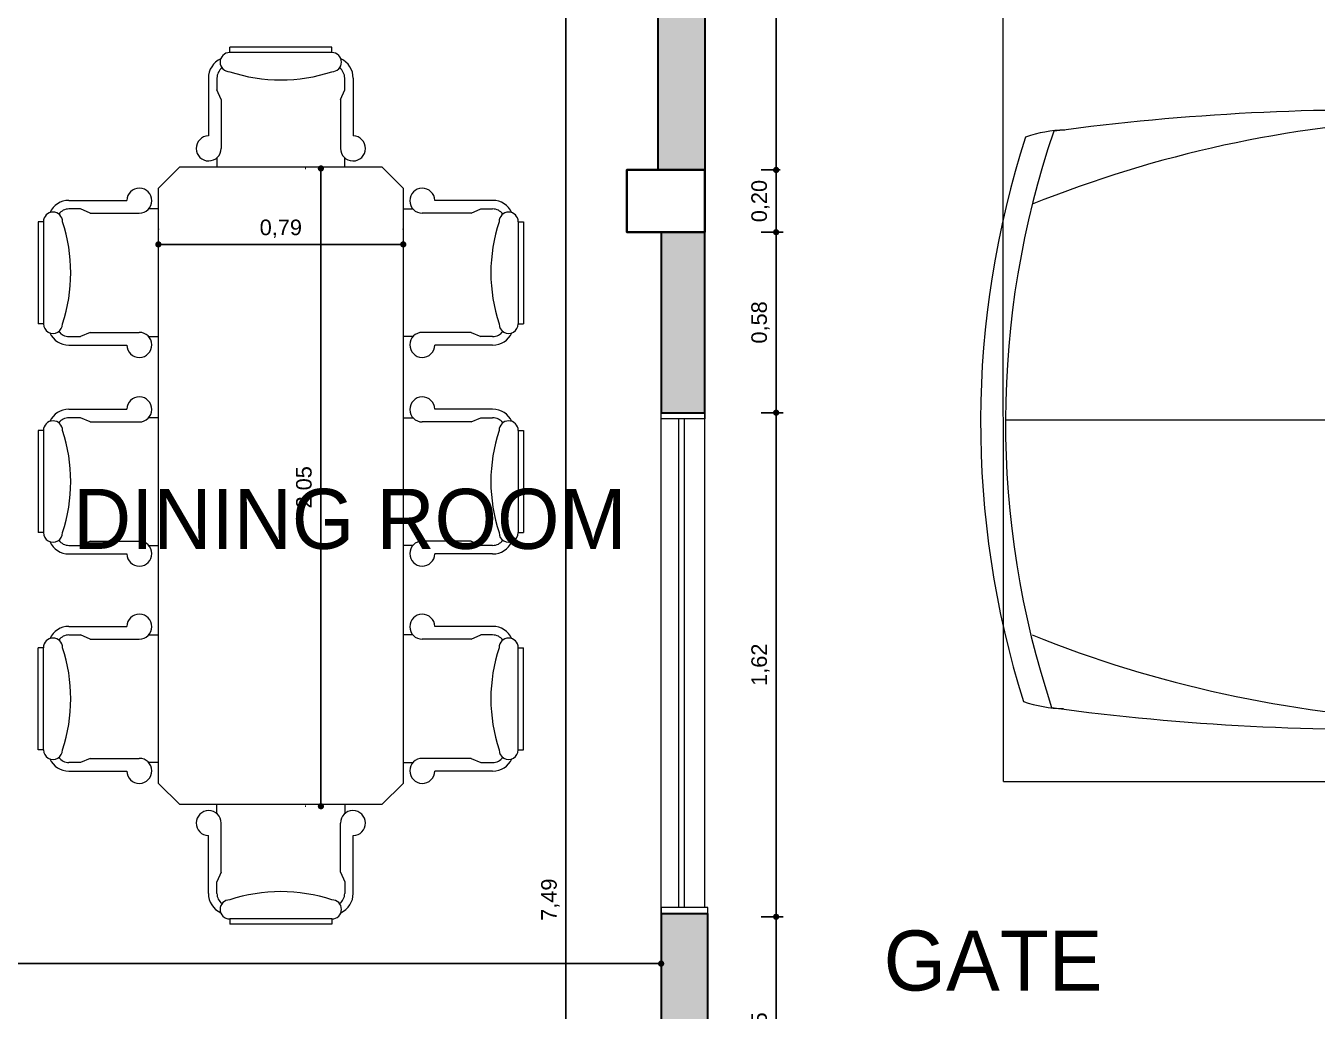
# Model space of a CAD drawing. Header units: millimetres. Extents: x 3757.5 to 3780.5, y 860.5 to 875.7.
# Drawn here: x 3768.473 to 3772.621, y 867.113 to 870.28 of the extents above; entities that cross this region are included whole.
import ezdxf

# ---------------------------------------------------------------- set-up
doc = ezdxf.new("R2010")
doc.units = ezdxf.units.MM
for name, color, linetype, lineweight in [('columna', 10, 'Continuous', 40), ('COTA', 1, 'Continuous', 18), ('paredes', 1, 'Continuous', 30), ('TEXTO', 7, 'Continuous', 0), ('ventanas', 161, 'Continuous', 5)]:
    doc.layers.add(name, color=color, linetype=linetype, lineweight=lineweight)
doc.layers.add('Layer3', color=3, linetype='Continuous')
doc.layers.add('MUEBLES', color=3, linetype='Continuous')
doc.styles.get("Standard").update_dxf_attribs({"font": 'arial.ttf'})
doc.styles.add('TEXTOS', font='AGENCYR.TTF')
doc.dimstyles.new('ARQUITECTURA', dxfattribs={"dimtxt": 0.05, "dimasz": 0.02, "dimexe": 0.048, "dimexo": 0.05, "dimgap": 0.02, "dimtad": 1, "dimtoh": 1, "dimzin": 1, "dimtxsty": 'Standard', "dimblk": 'DOT', "dimcen": 0.02, "dimazin": 0, "dimtfac": 1, "dimtmove": 0, "dimatfit": 3, "dimldrblk": 'ARCHTICK', "dimfxl": 1, "dimarcsym": 0})

# ---------------------------------------------------------------- blocks, each defined once
blk = doc.blocks.new('kkkk')
at = {"color": 3, "lineweight": 0}
for p, q in [((235.1221, 567.5253), (235.1221, 567.5424)), ((235.1221, 567.5424), (235.4504, 567.5424)), ((235.4504, 567.5253), (235.4504, 567.5424)), ((235.7929, 567.5253), (235.7929, 567.5424)), ((235.7929, 567.5424), (236.1213, 567.5424)), ((236.1213, 567.5253), (236.1213, 567.5424)), ((236.491, 567.5253), (236.491, 567.5424)), ((236.8193, 567.5424), (236.491, 567.5424)), ((236.8193, 567.5253), (236.8193, 567.5424)), ((235.1221, 567.5253), (235.4504, 567.5253)), ((235.7929, 567.5253), (236.1213, 567.5253)), ((236.8193, 567.5253), (236.491, 567.5253)), ((235.0537, 567.4433), (235.0537, 567.2575)), ((235.0811, 567.4058), (235.0811, 567.4433)), ((235.0947, 567.3747), (235.0811, 567.4058)), ((235.4778, 567.3747), (235.4915, 567.4058)), ((235.4915, 567.4433), (235.4915, 567.4058)), ((235.5188, 567.4433), (235.5188, 567.2575)), ((235.7245, 567.4433), (235.7245, 567.2575)), ((235.7519, 567.4058), (235.7519, 567.4433)), ((235.7656, 567.3747), (235.7519, 567.4058)), ((236.1486, 567.3747), (236.1623, 567.4058)), ((236.1623, 567.4433), (236.1623, 567.4058)), ((236.1897, 567.4433), (236.1897, 567.2575)), ((236.4226, 567.4433), (236.4226, 567.2575)), ((236.45, 567.4433), (236.45, 567.4058)), ((236.4636, 567.3747), (236.45, 567.4058)), ((236.8467, 567.3747), (236.8604, 567.4058)), ((236.8604, 567.4058), (236.8604, 567.4433)), ((236.8877, 567.4433), (236.8877, 567.2575)), ((235.0947, 567.3747), (235.0947, 567.2173)), ((235.4778, 567.3747), (235.4778, 567.2173)), ((235.7656, 567.3747), (235.7656, 567.2173)), ((236.1486, 567.3747), (236.1486, 567.2173)), ((236.4636, 567.3747), (236.4636, 567.2173)), ((236.8467, 567.3747), (236.8467, 567.2173)), ((235.0811, 567.1562), (235.0811, 567.1872)), ((235.4915, 567.1872), (235.4915, 567.1562)), ((235.7519, 567.1562), (235.7519, 567.1872)), ((236.1623, 567.1872), (236.1623, 567.1562)), ((236.45, 567.1872), (236.45, 567.1562)), ((236.8604, 567.1562), (236.8604, 567.1872)), ((234.6607, 566.9954), (234.8464, 566.9954)), ((237.2807, 566.9954), (237.095, 566.9954)), ((234.6982, 566.9681), (234.6607, 566.9681)), ((234.7292, 566.9544), (234.6982, 566.9681)), ((234.7292, 566.9544), (234.8866, 566.9544)), ((234.946, 566.9681), (234.9168, 566.9681)), ((236.9954, 566.9681), (237.0247, 566.9681)), ((237.2122, 566.9544), (237.0548, 566.9544)), ((237.2122, 566.9544), (237.2433, 566.9681)), ((237.2433, 566.9681), (237.2807, 566.9681)), ((234.5786, 566.927), (234.5615, 566.927)), ((234.5615, 566.927), (234.5615, 566.5987)), ((234.5786, 566.927), (234.5786, 566.5987)), ((237.3628, 566.927), (237.3628, 566.5987)), ((237.3628, 566.927), (237.3799, 566.927)), ((237.3799, 566.927), (237.3799, 566.5987)), ((234.5786, 566.5987), (234.5615, 566.5987)), ((237.3628, 566.5987), (237.3799, 566.5987)), ((234.6607, 566.5577), (234.6982, 566.5577)), ((234.7292, 566.5714), (234.6982, 566.5577)), ((234.7292, 566.5714), (234.8866, 566.5714)), ((234.9168, 566.5577), (234.946, 566.5577)), ((237.0247, 566.5577), (236.9954, 566.5577)), ((237.2122, 566.5714), (237.0548, 566.5714)), ((237.2122, 566.5714), (237.2433, 566.5577)), ((237.2807, 566.5577), (237.2433, 566.5577)), ((234.6607, 566.5303), (234.8464, 566.5303)), ((237.2807, 566.5303), (237.095, 566.5303)), ((235.0811, 566.3696), (235.0811, 566.3386)), ((235.4915, 566.3386), (235.4915, 566.3696)), ((235.7519, 566.3696), (235.7519, 566.3386)), ((236.1623, 566.3386), (236.1623, 566.3696)), ((236.45, 566.3386), (236.45, 566.3696)), ((236.8604, 566.3696), (236.8604, 566.3386)), ((235.0947, 566.151), (235.0947, 566.3084)), ((235.4778, 566.151), (235.4778, 566.3084)), ((235.7656, 566.151), (235.7656, 566.3084)), ((236.1486, 566.151), (236.1486, 566.3084)), ((236.4636, 566.151), (236.4636, 566.3084)), ((236.8467, 566.151), (236.8467, 566.3084)), ((235.0537, 566.0825), (235.0537, 566.2683)), ((235.5188, 566.0825), (235.5188, 566.2683)), ((235.7245, 566.0825), (235.7245, 566.2683)), ((236.1897, 566.0825), (236.1897, 566.2683)), ((236.4226, 566.0825), (236.4226, 566.2683)), ((236.8877, 566.0825), (236.8877, 566.2683)), ((235.0947, 566.151), (235.0811, 566.12)), ((235.0811, 566.12), (235.0811, 566.0825)), ((235.4778, 566.151), (235.4915, 566.12)), ((235.4915, 566.0825), (235.4915, 566.12)), ((235.7656, 566.151), (235.7519, 566.12)), ((235.7519, 566.12), (235.7519, 566.0825)), ((236.1486, 566.151), (236.1623, 566.12)), ((236.1623, 566.0825), (236.1623, 566.12)), ((236.4636, 566.151), (236.45, 566.12)), ((236.45, 566.0825), (236.45, 566.12)), ((236.8467, 566.151), (236.8604, 566.12)), ((236.8604, 566.12), (236.8604, 566.0825)), ((235.1221, 566.0004), (235.4504, 566.0004)), ((235.1221, 566.0004), (235.1221, 565.9833)), ((235.4504, 566.0004), (235.4504, 565.9833)), ((235.7929, 566.0004), (236.1213, 566.0004)), ((235.7929, 566.0004), (235.7929, 565.9833)), ((236.1213, 566.0004), (236.1213, 565.9833)), ((236.8193, 566.0004), (236.491, 566.0004)), ((236.491, 566.0004), (236.491, 565.9833)), ((236.8193, 566.0004), (236.8193, 565.9833)), ((235.1221, 565.9833), (235.4504, 565.9833)), ((235.7929, 565.9833), (236.1213, 565.9833)), ((236.8193, 565.9833), (236.491, 565.9833))]:
    blk.add_line(p, q, dxfattribs=at)
for centre, radius, start, end in [((235.1221, 567.4433), 0.0684, 114.9513, 180), ((235.1221, 567.4946), 0.0308, 90, 270), ((235.4504, 567.4946), 0.0308, 270, 90), ((235.4504, 567.4433), 0.0684, 360, 65.0487), ((235.7929, 567.4433), 0.0684, 114.9513, 180), ((235.7929, 567.4946), 0.0308, 90, 270), ((236.1213, 567.4946), 0.0308, 270, 90), ((236.1213, 567.4433), 0.0684, 360, 65.0487), ((236.491, 567.4433), 0.0684, 114.9513, 180), ((236.491, 567.4946), 0.0308, 90, 270), ((236.8193, 567.4946), 0.0308, 270, 90), ((236.8193, 567.4433), 0.0684, 0, 65.0487), ((235.1221, 567.4433), 0.041, 126.8699, 180), ((235.2863, 567.9635), 0.526, 251.8158, 288.1842), ((235.4504, 567.4433), 0.041, 360, 53.1301), ((235.7929, 567.4433), 0.041, 126.8699, 180), ((235.9571, 567.9635), 0.526, 251.8158, 288.1842), ((236.1213, 567.4433), 0.041, 360, 53.1301), ((236.491, 567.4433), 0.041, 126.8699, 180), ((236.6552, 567.9635), 0.526, 251.8158, 288.1842), ((236.8193, 567.4433), 0.041, 0, 53.1301), ((235.0546, 567.2173), 0.0402, 91.2645, 0), ((235.5179, 567.2173), 0.0402, 180, 88.7355), ((235.7254, 567.2173), 0.0402, 91.2645, 0), ((236.1888, 567.2173), 0.0402, 180, 88.7355), ((236.4235, 567.2173), 0.0402, 91.2645, 0), ((236.8868, 567.2173), 0.0402, 180, 88.7355), ((234.8866, 566.9945), 0.0402, 270, 178.7355), ((237.0548, 566.9945), 0.0402, 1.2645, 270), ((234.6607, 566.927), 0.0684, 90, 155.0487), ((237.2807, 566.927), 0.0684, 24.9513, 90), ((234.6094, 566.927), 0.0308, 0, 180), ((234.6607, 566.927), 0.041, 90, 143.1301), ((237.2807, 566.927), 0.041, 36.8699, 90), ((237.332, 566.927), 0.0308, 0, 180), ((234.1404, 566.7629), 0.526, 341.8158, 18.1842), ((237.801, 566.7629), 0.526, 161.8158, 198.1842), ((234.6094, 566.5987), 0.0308, 180, 0), ((234.6607, 566.5987), 0.041, 216.8699, 270), ((237.2807, 566.5987), 0.041, 270, 323.1301), ((237.332, 566.5987), 0.0308, 180, 0), ((234.6607, 566.5987), 0.0684, 204.9513, 270), ((234.8866, 566.5312), 0.0402, 181.2645, 90), ((237.0548, 566.5312), 0.0402, 90, 358.7355), ((237.2807, 566.5987), 0.0684, 270, 335.0487), ((235.0546, 566.3084), 0.0402, 360, 268.7355), ((235.5179, 566.3084), 0.0402, 271.2645, 180), ((235.7254, 566.3084), 0.0402, 360, 268.7355), ((236.1888, 566.3084), 0.0402, 271.2645, 180), ((236.4235, 566.3084), 0.0402, 360, 268.7355), ((236.8868, 566.3084), 0.0402, 271.2645, 180), ((235.1221, 566.0825), 0.0684, 180, 245.0487), ((235.1221, 566.0825), 0.041, 180, 233.1301), ((235.2863, 565.5622), 0.526, 71.8158, 108.1842), ((235.4504, 566.0825), 0.041, 306.8699, 0), ((235.4504, 566.0825), 0.0684, 294.9513, 0), ((235.7929, 566.0825), 0.0684, 180, 245.0487), ((235.7929, 566.0825), 0.041, 180, 233.1301), ((235.9571, 565.5622), 0.526, 71.8158, 108.1842), ((236.1213, 566.0825), 0.041, 306.8699, 0), ((236.1213, 566.0825), 0.0684, 294.9513, 0), ((236.491, 566.0825), 0.0684, 180, 245.0487), ((236.491, 566.0825), 0.041, 180, 233.1301), ((236.6552, 565.5622), 0.526, 71.8158, 108.1842), ((236.8193, 566.0825), 0.041, 306.8699, 0), ((236.8193, 566.0825), 0.0684, 294.9513, 0), ((235.1221, 566.0312), 0.0308, 90, 270), ((235.4504, 566.0312), 0.0308, 270, 90), ((235.7929, 566.0312), 0.0308, 90, 270), ((236.1213, 566.0312), 0.0308, 270, 90), ((236.491, 566.0312), 0.0308, 90, 270), ((236.8193, 566.0312), 0.0308, 270, 90)]:
    blk.add_arc(centre, radius, start, end, dxfattribs=at)
at = {"layer": 'MUEBLES', "color": 3, "lineweight": 0}
for p, q in [((234.946, 567.0878), (235.0144, 567.1562)), ((235.0144, 567.1562), (236.927, 567.1562)), ((236.927, 567.1562), (236.9954, 567.0878)), ((234.946, 566.438), (234.946, 567.0878)), ((236.9954, 567.0878), (236.9954, 566.438)), ((235.0144, 566.3696), (234.946, 566.438)), ((236.927, 566.3696), (236.9954, 566.438)), ((236.927, 566.3696), (235.0144, 566.3696))]:
    blk.add_line(p, q, dxfattribs=at)
blk = doc.blocks.new('_Dot')
at = {"color": 0, "linetype": 'ByBlock', "lineweight": -2}
blk.add_line((-0.5, 0), (-1, 0), dxfattribs=at)
at = {"color": 0, "linetype": 'ByBlock', "const_width": 0.5}
blk.add_lwpolyline([(-0.25, 0, 1), (0.25, 0, 1)], format="xyb", close=True, dxfattribs=at)
blk = doc.blocks.new('*D310')
at = {"color": 0, "lineweight": -2, "transparency": 16777216}
for p, q in [((3770.9059, 867.4165), (3770.8351, 867.4165)), ((3770.8831, 866.6865), (3770.8831, 867.3965)), ((3770.9059, 866.6665), (3770.8351, 866.6665))]:
    blk.add_line(p, q, dxfattribs=at)
at = {"layer": 'Defpoints', "color": 0, "transparency": 16777216}
for p in [(3770.8831, 867.4165), (3770.9559, 867.4165), (3770.9559, 866.6665)]:
    blk.add_point(p, dxfattribs=at)
at = {"color": 0, "lineweight": -2, "transparency": 16777216, "xscale": 0.02, "yscale": 0.02, "zscale": 0.02}
for p, rotation in [((3770.8831, 867.4165), 90), ((3770.8831, 866.6665), 270)]:
    blk.add_blockref('_Dot', p, dxfattribs=dict(at, rotation=rotation))
at = {"color": 0, "lineweight": 0, "transparency": 16777216, "insert": (3770.8331, 867.0415), "char_height": 0.05, "attachment_point": 5, "rotation": 90}
blk.add_mtext('0,75', dxfattribs=at)
blk = doc.blocks.new('_ArchTick')
at = {"layer": 'COTA', "color": 0, "linetype": 'Continuous', "const_width": 0.15}
blk.add_lwpolyline([(-0.5, -0.5), (0.5, 0.5)], dxfattribs=at)
blk = doc.blocks.new('*D311')
at = {"color": 0, "lineweight": -2, "transparency": 16777216}
for p, q in [((3770.9059, 869.0365), (3770.8351, 869.0365)), ((3770.8831, 867.4365), (3770.8831, 869.0165)), ((3770.9059, 867.4165), (3770.8351, 867.4165))]:
    blk.add_line(p, q, dxfattribs=at)
at = {"layer": 'Defpoints', "color": 0, "transparency": 16777216}
for p in [(3770.8831, 869.0365), (3770.9559, 869.0365), (3770.9559, 867.4165)]:
    blk.add_point(p, dxfattribs=at)
at = {"color": 0, "lineweight": -2, "transparency": 16777216, "xscale": 0.02, "yscale": 0.02, "zscale": 0.02}
for p, rotation in [((3770.8831, 869.0365), 90), ((3770.8831, 867.4165), 270)]:
    blk.add_blockref('_Dot', p, dxfattribs=dict(at, rotation=rotation))
at = {"color": 0, "lineweight": 0, "transparency": 16777216, "insert": (3770.8331, 868.2265), "char_height": 0.05, "attachment_point": 5, "rotation": 90}
blk.add_mtext('1,62', dxfattribs=at)
blk = doc.blocks.new('*D312')
at = {"color": 0, "lineweight": -2, "transparency": 16777216}
for p, q in [((3770.9059, 869.6165), (3770.8351, 869.6165)), ((3770.8831, 869.0565), (3770.8831, 869.5965)), ((3770.9059, 869.0365), (3770.8351, 869.0365))]:
    blk.add_line(p, q, dxfattribs=at)
at = {"layer": 'Defpoints', "color": 0, "transparency": 16777216}
for p in [(3770.8831, 869.6165), (3770.9559, 869.6165), (3770.9559, 869.0365)]:
    blk.add_point(p, dxfattribs=at)
at = {"color": 0, "lineweight": -2, "transparency": 16777216, "xscale": 0.02, "yscale": 0.02, "zscale": 0.02}
for p, rotation in [((3770.8831, 869.6165), 90), ((3770.8831, 869.0365), 270)]:
    blk.add_blockref('_Dot', p, dxfattribs=dict(at, rotation=rotation))
at = {"color": 0, "lineweight": 0, "transparency": 16777216, "insert": (3770.8331, 869.3265), "char_height": 0.05, "attachment_point": 5, "rotation": 90}
blk.add_mtext('0,58', dxfattribs=at)
blk = doc.blocks.new('*D313')
at = {"color": 0, "lineweight": -2, "transparency": 16777216}
for p, q in [((3770.8959, 869.8165), (3770.8351, 869.8165)), ((3770.8831, 869.6365), (3770.8831, 869.7965)), ((3770.9059, 869.6165), (3770.8351, 869.6165))]:
    blk.add_line(p, q, dxfattribs=at)
at = {"layer": 'Defpoints', "color": 0, "transparency": 16777216}
for p in [(3770.8831, 869.8165), (3770.9459, 869.8165), (3770.9559, 869.6165)]:
    blk.add_point(p, dxfattribs=at)
at = {"color": 0, "lineweight": -2, "transparency": 16777216, "xscale": 0.02, "yscale": 0.02, "zscale": 0.02}
for p, rotation in [((3770.8831, 869.8165), 90), ((3770.8831, 869.6165), 270)]:
    blk.add_blockref('_Dot', p, dxfattribs=dict(at, rotation=rotation))
at = {"color": 0, "lineweight": 0, "transparency": 16777216, "insert": (3770.8331, 869.7165), "char_height": 0.05, "attachment_point": 5, "rotation": 90}
blk.add_mtext('0,20', dxfattribs=at)
blk = doc.blocks.new('*D314')
at = {"color": 0, "lineweight": -2, "transparency": 16777216}
for p, q in [((3770.8959, 871.1665), (3770.8351, 871.1665)), ((3770.8831, 869.8365), (3770.8831, 871.1465)), ((3770.8959, 869.8165), (3770.8351, 869.8165))]:
    blk.add_line(p, q, dxfattribs=at)
at = {"layer": 'Defpoints', "color": 0, "transparency": 16777216}
for p in [(3770.8831, 871.1665), (3770.9459, 871.1665), (3770.9459, 869.8165)]:
    blk.add_point(p, dxfattribs=at)
at = {"color": 0, "lineweight": -2, "transparency": 16777216, "xscale": 0.02, "yscale": 0.02, "zscale": 0.02}
for p, rotation in [((3770.8831, 871.1665), 90), ((3770.8831, 869.8165), 270)]:
    blk.add_blockref('_Dot', p, dxfattribs=dict(at, rotation=rotation))
at = {"color": 0, "lineweight": 0, "transparency": 16777216, "insert": (3770.8331, 870.4915), "char_height": 0.05, "attachment_point": 5, "rotation": 90}
blk.add_mtext('1,35', dxfattribs=at)
blk = doc.blocks.new('*D380')
at = {"color": 0, "lineweight": -2, "transparency": 16777216}
for p, q in [((3770.161, 871.2165), (3770.2561, 871.2165)), ((3770.2081, 863.7465), (3770.2081, 871.1965)), ((3770.161, 863.7265), (3770.2561, 863.7265))]:
    blk.add_line(p, q, dxfattribs=at)
at = {"layer": 'Defpoints', "color": 0, "transparency": 16777216}
for p in [(3770.111, 871.2165), (3770.2081, 871.2165), (3770.111, 863.7265)]:
    blk.add_point(p, dxfattribs=at)
at = {"color": 0, "lineweight": -2, "transparency": 16777216, "xscale": 0.02, "yscale": 0.02, "zscale": 0.02}
for p, rotation in [((3770.2081, 871.2165), 90), ((3770.2081, 863.7265), 270)]:
    blk.add_blockref('_Dot', p, dxfattribs=dict(at, rotation=rotation))
at = {"color": 0, "lineweight": 0, "transparency": 16777216, "insert": (3770.158, 867.4715), "char_height": 0.05, "attachment_point": 5, "rotation": 90}
blk.add_mtext('7,49', dxfattribs=at)
blk = doc.blocks.new('*D339')
at = {"color": 0, "lineweight": -2, "transparency": 16777216}
for p, q in [((3764.7137, 867.3161), (3764.7137, 867.3141)), ((3770.5137, 867.3161), (3770.5137, 867.3141)), ((3764.7337, 867.2661), (3770.4937, 867.2661))]:
    blk.add_line(p, q, dxfattribs=at)
at = {"layer": 'Defpoints', "color": 0, "transparency": 16777216}
for p in [(3764.7137, 867.2661), (3770.5137, 867.2661), (3770.5137, 867.2661)]:
    blk.add_point(p, dxfattribs=at)
at = {"color": 0, "lineweight": -2, "transparency": 16777216, "xscale": 0.02, "yscale": 0.02, "zscale": 0.02, "rotation": 180}
blk.add_blockref('_Dot', (3764.7137, 867.2661), dxfattribs=at)
at = {"color": 0, "lineweight": -2, "transparency": 16777216, "xscale": 0.02, "yscale": 0.02, "zscale": 0.02}
blk.add_blockref('_Dot', (3770.5137, 867.2661), dxfattribs=at)
at = {"color": 0, "lineweight": 0, "transparency": 16777216, "insert": (3767.6137, 867.3162), "char_height": 0.05, "attachment_point": 5}
blk.add_mtext('5,80', dxfattribs=at)
blk = doc.blocks.new('*D341')
at = {"color": 0, "lineweight": -2, "transparency": 16777216}
for p, q in [((3769.3709, 869.8214), (3769.3729, 869.8214)), ((3769.4209, 867.7919), (3769.4209, 869.8014)), ((3769.3709, 867.7719), (3769.3729, 867.7719))]:
    blk.add_line(p, q, dxfattribs=at)
at = {"layer": 'Defpoints', "color": 0, "transparency": 16777216}
for p in [(3769.4209, 869.8214), (3769.4209, 869.8214), (3769.4209, 867.7719)]:
    blk.add_point(p, dxfattribs=at)
at = {"color": 0, "lineweight": -2, "transparency": 16777216, "xscale": 0.02, "yscale": 0.02, "zscale": 0.02}
for p, rotation in [((3769.4209, 869.8214), 90), ((3769.4209, 867.7719), 270)]:
    blk.add_blockref('_Dot', p, dxfattribs=dict(at, rotation=rotation))
at = {"color": 0, "lineweight": 0, "transparency": 16777216, "insert": (3769.3708, 868.7966), "char_height": 0.05, "attachment_point": 5, "rotation": 90}
blk.add_mtext('2,05', dxfattribs=at)
blk = doc.blocks.new('*D342')
at = {"color": 0, "lineweight": -2, "transparency": 16777216}
for p, q in [((3768.8989, 869.6273), (3768.8989, 869.6253)), ((3769.6855, 869.6273), (3769.6855, 869.6253)), ((3768.9189, 869.5773), (3769.6655, 869.5773))]:
    blk.add_line(p, q, dxfattribs=at)
at = {"layer": 'Defpoints', "color": 0, "transparency": 16777216}
for p in [(3768.8989, 869.5773), (3769.6855, 869.5773), (3769.6855, 869.5773)]:
    blk.add_point(p, dxfattribs=at)
at = {"color": 0, "lineweight": -2, "transparency": 16777216, "xscale": 0.02, "yscale": 0.02, "zscale": 0.02, "rotation": 180}
blk.add_blockref('_Dot', (3768.8989, 869.5773), dxfattribs=at)
at = {"color": 0, "lineweight": -2, "transparency": 16777216, "xscale": 0.02, "yscale": 0.02, "zscale": 0.02}
blk.add_blockref('_Dot', (3769.6855, 869.5773), dxfattribs=at)
at = {"color": 0, "lineweight": 0, "transparency": 16777216, "insert": (3769.2922, 869.6273), "char_height": 0.05, "attachment_point": 5}
blk.add_mtext('0,79', dxfattribs=at)
blk = doc.blocks.new('aut-26')
at = {"layer": 'MUEBLES', "lineweight": 0}
blk.add_line((208.3217, 20.6256), (208.3217, 21.7949), dxfattribs=at)
for centre, radius, start, end in [((208.3139, 18.8934), 2.9815, 72.0748, 107.4899), ((208.3139, 18.8934), 2.9015, 71.1793, 108.4008), ((207.8004, 21.6021), 0.4058, 160.5592, 179.1018), ((211.1861, 20.2782), 3.8318, 158.077, 177.3502), ((205.4608, 20.2782), 3.8318, 2.6498, 21.923), ((208.848, 21.5977), 0.4058, 0.8982, 19.0682), ((215.0208, 20.6129), 7.6926, 172.27728, 181.83597), ((201.6261, 20.6129), 7.6926, 358.16403, 7.67172)]:
    blk.add_arc(centre, radius, start, end, dxfattribs=at)

msp = doc.modelspace()

# ---------------------------------------------------------------- hatches: boundary and pattern name
at = {"true_color": 0xb9c2b1}
h = msp.add_hatch(color=9, dxfattribs=at)
h.paths.add_polyline_path([(3768.6937, 871.2165), (3768.6937, 871.3665), (3767.2537, 871.3665), (3767.2537, 871.2165)], flags=17)
h.paths.add_polyline_path([(3761.5137, 870.2664), (3761.6637, 870.2664), (3761.6637, 871.2165), (3764.5637, 871.2165), (3764.5637, 867.8665), (3764.7137, 867.8665), (3764.7137, 871.2165), (3765.4037, 871.2165), (3765.4037, 871.3665), (3761.5136, 871.3665)], flags=17)
h.paths.add_polyline_path([(3770.4037, 871.2165), (3770.4037, 871.3665), (3768.8937, 871.3665), (3768.8937, 871.2165)], flags=17)
h.paths.add_polyline_path([(3770.5037, 869.8165), (3770.5037, 871.1665), (3770.6537, 871.1665), (3770.6537, 869.8165)], flags=17)
h.paths.add_polyline_path([(3770.6537, 869.6165), (3770.5137, 869.6165), (3770.5137, 869.0365), (3770.6377, 869.0365), (3770.6537, 869.0365)], flags=17)
h.paths.add_polyline_path([(3770.5137, 867.4265), (3770.5137, 866.8665), (3770.6637, 866.8665), (3770.6637, 867.4265)], flags=17)
h.paths.add_polyline_path([(3777.3237, 863.7265), (3777.3237, 863.5765), (3770.8137, 863.5765), (3770.8137, 863.7265), (3772.1737, 863.7265), (3772.1737, 864.2265), (3772.3237, 864.2265), (3772.3237, 863.7265)])
h.paths.add_polyline_path([(3771.6042, 866.6649), (3772.1737, 866.6665), (3772.1737, 866.1665), (3772.3237, 866.1565), (3772.3237, 866.8165), (3771.6137, 866.8071)], flags=17)
h.paths.add_polyline_path([(3767.8437, 864.5265), (3767.6937, 864.5265), (3767.6937, 863.7265), (3765.8337, 863.7265), (3765.8337, 866.4765), (3763.8837, 866.4765), (3763.8837, 866.3265), (3765.6837, 866.3265), (3765.6837, 863.7265), (3763.0837, 863.7265), (3763.0837, 866.4765), (3762.9337, 866.4765), (3762.9337, 864.6465), (3761.6637, 864.6465), (3761.6637, 866.3265), (3762.2337, 866.3265), (3762.2337, 866.4765), (3761.6637, 866.4765), (3761.6637, 867.8665), (3761.5137, 867.8665), (3761.5137, 864.4965), (3762.9337, 864.4965), (3762.9337, 863.7265), (3758.0737, 863.7265), (3758.0737, 872.5352), (3777.3199, 872.5437), (3777.3199, 872.6881), (3757.9237, 872.6881), (3757.9237, 863.5765), (3770.5637, 863.5765), (3770.5637, 863.7265), (3767.8437, 863.7265)])
h.paths.add_polyline_path([(3767.6937, 865.8965), (3767.8437, 865.8965), (3767.8437, 866.4761), (3767.6937, 866.4765)])

# ---------------------------------------------------------------- linework, layer by layer
at = {"lineweight": 0}
for points in [[(3771.6133, 867.8516), (3771.6112, 872.5412)], [(3771.6133, 867.8516), (3777.3237, 867.8516)]]:
    msp.add_lwpolyline(points, dxfattribs=at)
at = {"color": 7, "true_color": 0xededed}
msp.add_lwpolyline([(3770.6537, 869.8165), (3770.6537, 869.6165)], dxfattribs=at)
at = {"layer": 'columna'}
msp.add_lwpolyline([(3770.4037, 869.6165), (3770.4037, 869.8165), (3770.6537, 869.8165), (3770.6537, 869.6165)], close=True, dxfattribs=at)
at = {"layer": 'paredes'}
for points in [[(3768.6937, 871.2165), (3767.2537, 871.2165), (3767.2537, 871.3665), (3770.6537, 871.3665), (3770.6537, 871.2165), (3770.6537, 869.8165), (3770.5037, 869.8165), (3770.5037, 871.1665)], [(3770.5037, 869.8165), (3770.4037, 869.8165), (3770.4037, 869.6165), (3770.5137, 869.6165), (3770.5137, 869.0365), (3770.6377, 869.0365), (3770.6537, 869.0365), (3770.6537, 869.8165)]]:
    msp.add_lwpolyline(points, dxfattribs=at)
msp.add_lwpolyline([(3770.5137, 867.4265), (3770.5137, 866.8665), (3770.6637, 866.8665), (3770.6637, 867.4265), (3770.5137, 867.4265)], close=True, dxfattribs=at)
at = {"layer": 'ventanas'}
for points in [[(3770.5137, 867.4165), (3770.5137, 869.0365)], [(3770.6537, 869.0365), (3770.6537, 869.0165), (3770.5137, 869.0165), (3770.5137, 869.0365)], [(3770.6537, 867.4465), (3770.6537, 869.0365)], [(3770.571, 867.4465), (3770.571, 869.0165)], [(3770.5887, 867.4465), (3770.5887, 869.0165)], [(3770.6637, 867.4265), (3770.6637, 867.4465), (3770.5137, 867.4465), (3770.5137, 867.4265)]]:
    msp.add_lwpolyline(points, dxfattribs=at)

# ---------------------------------------------------------------- block references
at = {"lineweight": 0, "rotation": 90}
msp.add_blockref('aut-26', (3793.4146, 660.6908), dxfattribs=at)
at = {"layer": 'Layer3', "rotation": 269.9999999999999}
msp.add_blockref('kkkk', (3202.5293, 1104.7723), dxfattribs=at)

# ---------------------------------------------------------------- texts
at = {"layer": 'TEXTO', "ltscale": 0.25, "style": 'TEXTOS'}
for s, height, p in [('DINING ROOM', 0.192924, (3768.6251, 868.5988)), ('GATE ', 0.19292, (3771.2285, 867.1795))]:
    msp.add_text(s, height=height, dxfattribs=at).set_placement(p)

# ---------------------------------------------------------------- dimensions: what is measured, and where the dimension line sits
at = {"lineweight": 0}
for base, p1, p2, angle, picture, middle in [((3770.2081, 871.2165), (3770.111, 863.7265), (3770.111, 871.2165), 90, '*D380', (3770.158, 867.4715)), ((3770.8831, 871.1665), (3770.9459, 869.8165), (3770.9459, 871.1665), 90, '*D314', (3770.8331, 870.4915)), ((3769.4209, 869.8214), (3769.4209, 867.7719), (3769.4209, 869.8214), 90, '*D341', (3769.3708, 868.7966)), ((3770.8831, 869.8165), (3770.9559, 869.6165), (3770.9459, 869.8165), 90, '*D313', (3770.8331, 869.7165)), ((3769.6855, 869.5773), (3768.8989, 869.5773), (3769.6855, 869.5773), 180, '*D342', (3769.2922, 869.6273)), ((3770.8831, 869.6165), (3770.9559, 869.0365), (3770.9559, 869.6165), 90, '*D312', (3770.8331, 869.3265)), ((3770.8831, 869.0365), (3770.9559, 867.4165), (3770.9559, 869.0365), 90, '*D311', (3770.8331, 868.2265)), ((3770.8831, 867.4165), (3770.9559, 866.6665), (3770.9559, 867.4165), 90, '*D310', (3770.8331, 867.0415)), ((3770.5137, 867.2661), (3764.7137, 867.2661), (3770.5137, 867.2661), 180, '*D339', (3767.6137, 867.3162))]:
    dim = msp.add_linear_dim(base=base, p1=p1, p2=p2, angle=angle, dimstyle='ARQUITECTURA', dxfattribs=at)
    dim.commit()
    dim.dimension.update_dxf_attribs({"geometry": picture, "text_midpoint": middle})

doc.saveas('drawing.dxf')
